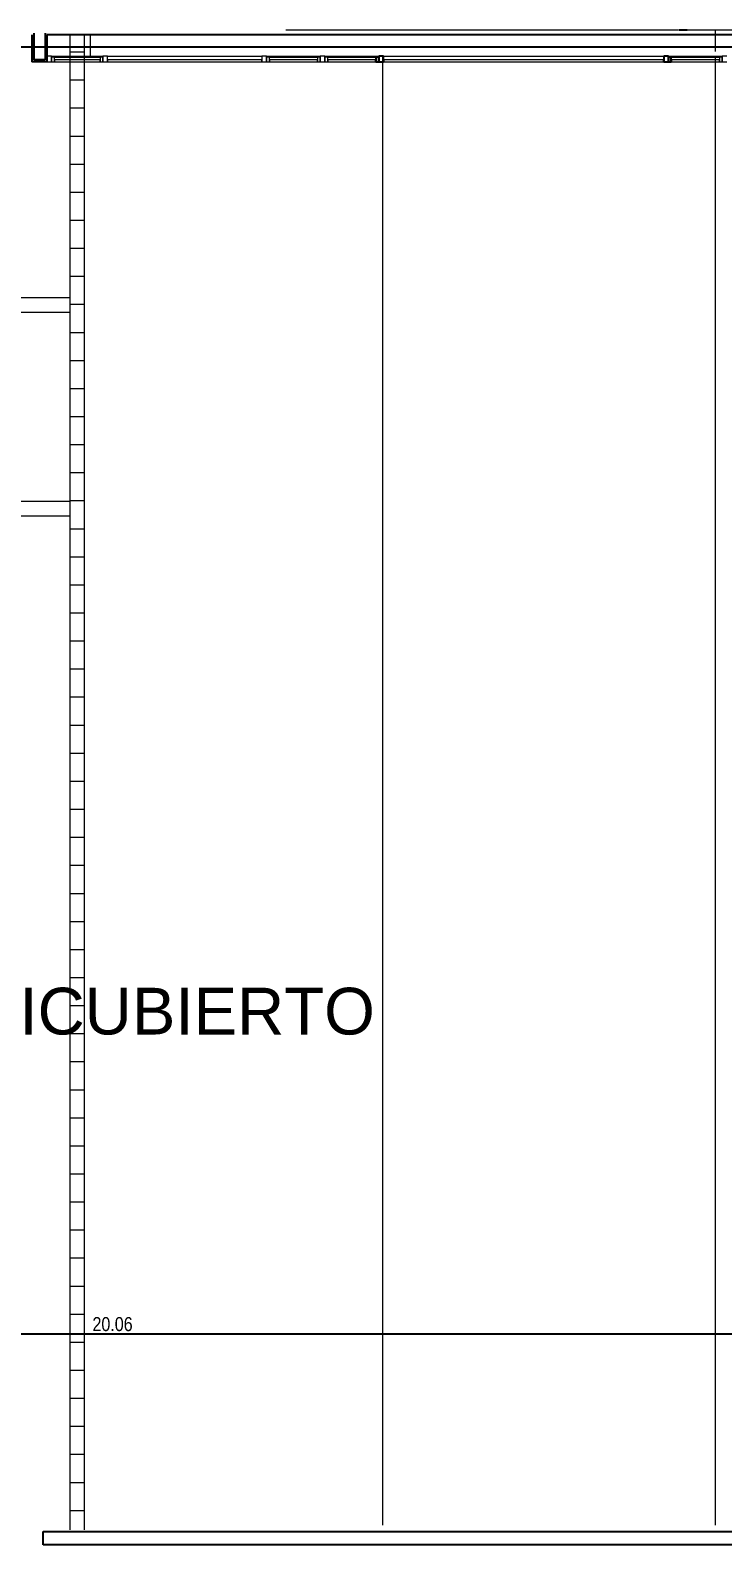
# Model space of a CAD drawing. Header units: millimetres. Extents: x 182 to 305, y 81 to 164.
# Drawn here: x 270.35 to 277.76, y 93.59 to 109.79 of the extents above; entities that cross this region are included whole.
import ezdxf

# ---------------------------------------------------------------- set-up
doc = ezdxf.new("R2010")
doc.units = ezdxf.units.MM
for name, color, linetype, lineweight in [('A-FLOROTM', 7, 'Continuous', 9), ('A-FLORPAM', 7, 'Continuous', 9), ('A-GLAZIDM', 7, 'Continuous', 9), ('A-WALL', 7, 'Continuous', 9), ('DIMENSION', 1, 'Continuous', 25)]:
    doc.layers.add(name, color=color, linetype=linetype, lineweight=lineweight)
for name, color, linetype in [('BLOCK 014', 7, 'Continuous'), ('EQ-Móvil', 7, 'Continuous'), ('estructura', 7, 'Continuous'), ('LADRILLO HU 12', 7, 'Continuous'), ('REVOQUES', 7, 'Continuous'), ('Sectores', 3, 'Continuous'), ('TIERRA', 7, 'Continuous')]:
    doc.layers.add(name, color=color, linetype=linetype)
doc.styles.add('ARIALNARROW', font='ARIALN.TTF')
doc.styles.add('MtXpl_Arial_Unicode_', font='ARIALUNI.ttf')
doc.dimstyles.new('C', dxfattribs={"dimscale": 1.5, "dimtxt": 0.15, "dimasz": 0.08, "dimexe": 0.01, "dimexo": 0, "dimgap": 0.025, "dimtad": 1, "dimzin": 0, "dimdsep": 46, "dimtxsty": 'ARIALNARROW', "dimblk": 'OBLIQUE', "dimcen": 0, "dimclrd": 256, "dimclre": 256, "dimclrt": 256, "dimadec": 0, "dimazin": 0, "dimtfac": 1.666667, "dimtofl": 0, "dimtmove": 0, "dimatfit": 0, "dimldrblk": 'OBLIQUE', "dimfxl": 0.1, "dimtolj": 1, "dimtzin": 0, "dimarcsym": 0})

# ---------------------------------------------------------------- blocks, each defined once
blk = doc.blocks.new('_Oblique')
at = {"layer": 'estructura', "color": 0, "lineweight": -2}
blk.add_line((-0.5, -0.5), (0.5, 0.5), dxfattribs=at)
blk = doc.blocks.new('*D32')
at = {"layer": 'Defpoints', "color": 0}
for p in [(281.265706, 95.851527), (281.265706, 94.651527), (261.201881, 94.437686)]:
    blk.add_point(p, dxfattribs=at)
at = {"layer": 'DIMENSION', "lineweight": -2}
for p, q in [((261.201881, 94.437686), (261.201881, 95.861527)), ((261.201881, 95.851527), (281.265706, 95.851527)), ((281.265706, 94.651527), (281.265706, 95.861527))]:
    blk.add_line(p, q, dxfattribs=at)
at = {"layer": 'DIMENSION', "lineweight": -2, "xscale": 0.08, "yscale": 0.08, "zscale": 0.08, "rotation": 180}
blk.add_blockref('_Oblique', (261.201881, 95.851527), dxfattribs=at)
at = {"layer": 'DIMENSION', "lineweight": -2, "xscale": 0.08, "yscale": 0.08, "zscale": 0.08}
blk.add_blockref('_Oblique', (281.265706, 95.851527), dxfattribs=at)
at = {"layer": 'DIMENSION', "insert": (271.233794, 95.953104), "char_height": 0.15, "attachment_point": 5, "style": 'ARIALNARROW'}
blk.add_mtext('\\A1;20.06', dxfattribs=at)

msp = doc.modelspace()

# ---------------------------------------------------------------- linework, layer by layer
at = {"layer": 'A-FLOROTM', "color": 252}
for p, q in [((270.781109, 109.514648), (270.781109, 109.742148)), ((270.931109, 109.742148), (270.931109, 109.514648)), ((270.995509, 109.742148), (270.995509, 109.514648)), ((277.681006, 109.792148), (277.681006, 109.564648)), ((274.122206, 109.504648), (274.122206, 93.804648)), ((277.681006, 109.504648), (277.681006, 93.804648)), ((260.673206, 106.934648), (270.781109, 106.934648)), ((270.781109, 106.774648), (260.673206, 106.774648)), ((260.673206, 104.754648), (270.781109, 104.754648)), ((270.781109, 104.594648), (260.673206, 104.594648))]:
    msp.add_line(p, q, dxfattribs=at)
at = {"layer": 'A-FLORPAM', "color": 252}
for p, q in [((270.781109, 93.754648), (270.781109, 109.742148)), ((270.931109, 109.742148), (270.931109, 93.754648))]:
    msp.add_line(p, q, dxfattribs=at)
at = {"layer": 'A-FLORPAM', "color": 252, "linetype": 'Continuous'}
for p, q in [((270.781109, 109.56144), (270.931109, 109.56144)), ((270.781109, 109.26144), (270.931109, 109.26144)), ((270.781109, 108.96144), (270.931109, 108.96144)), ((270.781109, 108.66144), (270.931109, 108.66144)), ((270.781109, 108.36144), (270.931109, 108.36144)), ((270.781109, 108.06144), (270.931109, 108.06144)), ((270.781109, 107.76144), (270.931109, 107.76144)), ((270.781109, 107.46144), (270.931109, 107.46144)), ((270.781109, 107.16144), (270.931109, 107.16144)), ((270.781109, 106.86144), (270.931109, 106.86144)), ((270.781109, 106.56144), (270.931109, 106.56144)), ((270.781109, 106.26144), (270.931109, 106.26144)), ((270.781109, 105.96144), (270.931109, 105.96144)), ((270.781109, 105.66144), (270.931109, 105.66144)), ((270.781109, 105.36144), (270.931109, 105.36144)), ((270.781109, 105.06144), (270.931109, 105.06144)), ((270.781109, 104.76144), (270.931109, 104.76144)), ((270.781109, 104.46144), (270.931109, 104.46144)), ((270.781109, 104.16144), (270.931109, 104.16144)), ((270.781109, 103.86144), (270.931109, 103.86144)), ((270.781109, 103.56144), (270.931109, 103.56144)), ((270.781109, 103.26144), (270.931109, 103.26144)), ((270.781109, 102.96144), (270.931109, 102.96144)), ((270.781109, 102.66144), (270.931109, 102.66144)), ((270.781109, 102.36144), (270.931109, 102.36144)), ((270.781109, 102.06144), (270.931109, 102.06144)), ((270.781109, 101.76144), (270.931109, 101.76144)), ((270.781109, 101.46144), (270.931109, 101.46144)), ((270.781109, 101.16144), (270.931109, 101.16144)), ((270.781109, 100.86144), (270.931109, 100.86144)), ((270.781109, 100.56144), (270.931109, 100.56144)), ((270.781109, 100.26144), (270.931109, 100.26144)), ((270.781109, 99.96144), (270.931109, 99.96144)), ((270.781109, 99.66144), (270.931109, 99.66144)), ((270.781109, 99.36144), (270.931109, 99.36144)), ((270.781109, 99.06144), (270.931109, 99.06144)), ((270.781109, 98.76144), (270.931109, 98.76144)), ((270.781109, 98.46144), (270.931109, 98.46144)), ((270.781109, 98.16144), (270.931109, 98.16144)), ((270.781109, 97.86144), (270.931109, 97.86144)), ((270.781109, 97.56144), (270.931109, 97.56144)), ((270.781109, 97.26144), (270.931109, 97.26144)), ((270.781109, 96.96144), (270.931109, 96.96144)), ((270.781109, 96.66144), (270.931109, 96.66144)), ((270.781109, 96.36144), (270.931109, 96.36144)), ((270.781109, 96.06144), (270.931109, 96.06144)), ((270.781109, 95.76144), (270.931109, 95.76144)), ((270.781109, 95.46144), (270.931109, 95.46144)), ((270.781109, 95.16144), (270.931109, 95.16144)), ((270.781109, 94.86144), (270.931109, 94.86144)), ((270.781109, 94.56144), (270.931109, 94.56144)), ((270.781109, 94.26144), (270.931109, 94.26144)), ((270.781109, 93.96144), (270.931109, 93.96144))]:
    msp.add_line(p, q, dxfattribs=at)
at = {"layer": 'A-GLAZIDM', "color": 252, "lineweight": 18}
for p, q in [((270.581109, 109.514648), (270.531109, 109.514648)), ((270.581109, 109.514648), (270.531109, 109.514648)), ((270.581109, 109.454648), (270.581109, 109.514648)), ((270.581109, 109.454648), (270.581109, 109.514648)), ((270.611109, 109.504648), (270.581109, 109.504648)), ((270.581109, 109.504648), (270.581109, 109.454648)), ((270.611109, 109.504648), (270.581109, 109.504648)), ((270.581109, 109.504648), (270.581109, 109.454648)), ((270.611109, 109.454648), (270.611109, 109.504648)), ((270.611109, 109.454648), (270.611109, 109.504648)), ((271.131109, 109.504648), (271.101109, 109.504648)), ((271.101109, 109.504648), (271.101109, 109.454648)), ((271.131109, 109.504648), (271.101109, 109.504648)), ((271.101109, 109.504648), (271.101109, 109.454648)), ((271.181109, 109.514648), (271.131109, 109.514648)), ((271.131109, 109.514648), (271.131109, 109.454648)), ((271.181109, 109.514648), (271.131109, 109.514648)), ((271.131109, 109.514648), (271.131109, 109.454648)), ((271.131109, 109.454648), (271.131109, 109.504648)), ((271.131109, 109.454648), (271.131109, 109.504648)), ((271.181109, 109.454648), (271.181109, 109.514648)), ((271.181109, 109.454648), (271.181109, 109.514648)), ((272.881109, 109.514648), (272.831109, 109.514648)), ((272.831109, 109.514648), (272.831109, 109.454648)), ((272.881109, 109.514648), (272.831109, 109.514648)), ((272.831109, 109.514648), (272.831109, 109.454648)), ((272.881109, 109.454648), (272.881109, 109.514648)), ((272.881109, 109.454648), (272.881109, 109.514648)), ((272.911109, 109.504648), (272.881109, 109.504648)), ((272.881109, 109.504648), (272.881109, 109.454648)), ((272.911109, 109.504648), (272.881109, 109.504648)), ((272.881109, 109.504648), (272.881109, 109.454648)), ((272.911109, 109.454648), (272.911109, 109.504648)), ((272.911109, 109.454648), (272.911109, 109.504648)), ((273.456109, 109.504648), (273.426109, 109.504648)), ((273.426109, 109.504648), (273.426109, 109.454648)), ((273.456109, 109.504648), (273.426109, 109.504648)), ((273.426109, 109.504648), (273.426109, 109.454648)), ((273.506109, 109.514648), (273.456109, 109.514648)), ((273.456109, 109.514648), (273.456109, 109.454648)), ((273.506109, 109.514648), (273.456109, 109.514648)), ((273.456109, 109.514648), (273.456109, 109.454648)), ((273.456109, 109.454648), (273.456109, 109.504648)), ((273.456109, 109.454648), (273.456109, 109.504648)), ((273.506109, 109.454648), (273.506109, 109.514648)), ((273.506109, 109.454648), (273.506109, 109.514648)), ((273.536109, 109.504648), (273.506109, 109.504648)), ((273.506109, 109.504648), (273.506109, 109.454648)), ((273.536109, 109.504648), (273.506109, 109.504648)), ((273.506109, 109.504648), (273.506109, 109.454648)), ((273.536109, 109.454648), (273.536109, 109.504648)), ((273.536109, 109.454648), (273.536109, 109.504648)), ((277.756109, 109.504648), (277.726109, 109.504648)), ((277.726109, 109.504648), (277.726109, 109.454648)), ((277.756109, 109.504648), (277.726109, 109.504648)), ((277.726109, 109.504648), (277.726109, 109.454648)), ((277.806109, 109.514648), (277.756109, 109.514648)), ((277.756109, 109.514648), (277.756109, 109.454648)), ((277.806109, 109.514648), (277.756109, 109.514648)), ((277.756109, 109.514648), (277.756109, 109.454648)), ((277.756109, 109.454648), (277.756109, 109.504648)), ((277.756109, 109.454648), (277.756109, 109.504648)), ((270.531109, 109.454648), (270.581109, 109.454648)), ((270.531109, 109.454648), (270.581109, 109.454648)), ((270.581109, 109.454648), (270.611109, 109.454648)), ((270.581109, 109.454648), (270.611109, 109.454648)), ((271.101109, 109.474622), (270.611109, 109.474622)), ((270.611109, 109.474622), (270.611109, 109.454648)), ((271.101109, 109.474622), (270.611109, 109.474622)), ((270.611109, 109.474622), (270.611109, 109.454648)), ((270.611109, 109.454648), (271.101109, 109.454648)), ((270.611109, 109.454648), (271.101109, 109.454648)), ((271.101109, 109.454648), (271.101109, 109.474622)), ((271.101109, 109.454648), (271.101109, 109.474622)), ((271.101109, 109.454648), (271.131109, 109.454648)), ((271.101109, 109.454648), (271.131109, 109.454648)), ((271.131109, 109.454648), (271.181109, 109.454648)), ((271.131109, 109.454648), (271.181109, 109.454648)), ((272.831109, 109.474648), (271.181109, 109.474648)), ((271.181109, 109.474648), (271.181109, 109.454648)), ((272.831109, 109.474648), (271.181109, 109.474648)), ((271.181109, 109.474648), (271.181109, 109.454648)), ((271.181109, 109.454648), (272.831109, 109.454648)), ((271.181109, 109.454648), (272.831109, 109.454648)), ((272.831109, 109.454648), (272.831109, 109.474648)), ((272.831109, 109.454648), (272.831109, 109.474648)), ((272.831109, 109.454648), (272.881109, 109.454648)), ((272.831109, 109.454648), (272.881109, 109.454648)), ((272.881109, 109.454648), (272.911109, 109.454648)), ((272.881109, 109.454648), (272.911109, 109.454648)), ((273.426109, 109.474622), (272.911109, 109.474622)), ((272.911109, 109.474622), (272.911109, 109.454648)), ((273.426109, 109.474622), (272.911109, 109.474622)), ((272.911109, 109.474622), (272.911109, 109.454648)), ((272.911109, 109.454648), (273.426109, 109.454648)), ((272.911109, 109.454648), (273.426109, 109.454648)), ((273.426109, 109.454648), (273.426109, 109.474622)), ((273.426109, 109.454648), (273.426109, 109.474622)), ((273.426109, 109.454648), (273.456109, 109.454648)), ((273.426109, 109.454648), (273.456109, 109.454648)), ((273.456109, 109.454648), (273.506109, 109.454648)), ((273.456109, 109.454648), (273.506109, 109.454648)), ((273.506109, 109.454648), (273.536109, 109.454648)), ((273.506109, 109.454648), (273.536109, 109.454648)), ((274.051109, 109.474622), (273.536109, 109.474622)), ((273.536109, 109.474622), (273.536109, 109.454648)), ((274.051109, 109.474622), (273.536109, 109.474622)), ((273.536109, 109.474622), (273.536109, 109.454648)), ((273.536109, 109.454648), (274.051109, 109.454648)), ((273.536109, 109.454648), (274.051109, 109.454648)), ((277.131109, 109.474648), (274.131109, 109.474648)), ((277.131109, 109.474648), (274.131109, 109.474648)), ((274.131109, 109.454648), (277.131109, 109.454648)), ((274.131109, 109.454648), (277.131109, 109.454648)), ((277.726109, 109.474622), (277.211109, 109.474622)), ((277.726109, 109.474622), (277.211109, 109.474622)), ((277.211109, 109.454648), (277.726109, 109.454648)), ((277.211109, 109.454648), (277.726109, 109.454648)), ((277.726109, 109.454648), (277.726109, 109.474622)), ((277.726109, 109.454648), (277.726109, 109.474622)), ((277.726109, 109.454648), (277.756109, 109.454648)), ((277.726109, 109.454648), (277.756109, 109.454648)), ((277.756109, 109.454648), (277.806109, 109.454648)), ((277.756109, 109.454648), (277.806109, 109.454648))]:
    msp.add_line(p, q, dxfattribs=at)
at = {"layer": 'A-GLAZIDM', "color": 252}
for p, q in [((270.581109, 109.514648), (271.131109, 109.514648)), ((270.581109, 109.514648), (271.131109, 109.514648)), ((270.611109, 109.504648), (271.101109, 109.504648)), ((270.611109, 109.504648), (271.101109, 109.504648)), ((271.181109, 109.514648), (272.831109, 109.514648)), ((271.181109, 109.514648), (272.831109, 109.514648)), ((272.881109, 109.514648), (273.456109, 109.514648)), ((272.881109, 109.514648), (273.456109, 109.514648)), ((272.911109, 109.504648), (273.426109, 109.504648)), ((272.911109, 109.504648), (273.426109, 109.504648)), ((273.506109, 109.514648), (274.081109, 109.514648)), ((273.506109, 109.514648), (274.081109, 109.514648)), ((273.536109, 109.504648), (274.051109, 109.504648)), ((273.536109, 109.504648), (274.051109, 109.504648)), ((274.131109, 109.514648), (277.131109, 109.514648)), ((274.131109, 109.514648), (277.131109, 109.514648)), ((277.181109, 109.514648), (277.756109, 109.514648)), ((277.181109, 109.514648), (277.756109, 109.514648)), ((277.211109, 109.504648), (277.726109, 109.504648)), ((277.211109, 109.504648), (277.726109, 109.504648))]:
    msp.add_line(p, q, dxfattribs=at)
at = {"layer": 'A-WALL', "color": 252}
for p, q in [((273.431109, 109.742148), (270.531109, 109.742148)), ((277.286106, 109.792148), (273.086106, 109.792148)), ((273.525109, 109.742148), (273.437109, 109.742148)), ((277.731109, 109.742148), (273.531109, 109.742148)), ((281.586106, 109.792148), (277.386106, 109.792148)), ((277.825109, 109.742148), (277.737109, 109.742148)), ((277.825109, 109.742148), (277.737109, 109.742148))]:
    msp.add_line(p, q, dxfattribs=at)
at = {"layer": 'BLOCK 014', "color": 252, "ltscale": 5}
for p, q in [((270.490385, 93.734648), (281.179985, 93.734648)), ((270.490385, 93.594648), (270.490385, 93.734648)), ((281.179985, 93.594648), (270.490385, 93.594648))]:
    msp.add_line(p, q, dxfattribs=at)
at = {"layer": 'EQ-Móvil', "color": 252}
for p, q in [((277.380106, 109.792148), (277.292106, 109.792148)), ((274.081109, 109.504648), (274.051109, 109.504648)), ((274.051109, 109.504648), (274.051109, 109.454648)), ((274.081109, 109.504648), (274.051109, 109.504648)), ((274.051109, 109.504648), (274.051109, 109.454648)), ((274.131109, 109.514648), (274.081109, 109.514648)), ((274.081109, 109.514648), (274.081109, 109.454648)), ((274.131109, 109.514648), (274.081109, 109.514648)), ((274.081109, 109.514648), (274.081109, 109.454648)), ((274.081109, 109.454648), (274.081109, 109.504648)), ((274.081109, 109.454648), (274.081109, 109.504648)), ((274.131109, 109.454648), (274.131109, 109.514648)), ((274.131109, 109.454648), (274.131109, 109.514648)), ((277.181109, 109.514648), (277.131109, 109.514648)), ((277.131109, 109.514648), (277.131109, 109.454648)), ((277.181109, 109.514648), (277.131109, 109.514648)), ((277.131109, 109.514648), (277.131109, 109.454648)), ((277.181109, 109.454648), (277.181109, 109.514648)), ((277.181109, 109.454648), (277.181109, 109.514648)), ((277.211109, 109.504648), (277.181109, 109.504648)), ((277.181109, 109.504648), (277.181109, 109.454648)), ((277.211109, 109.504648), (277.181109, 109.504648)), ((277.181109, 109.504648), (277.181109, 109.454648)), ((277.211109, 109.454648), (277.211109, 109.504648)), ((277.211109, 109.454648), (277.211109, 109.504648)), ((274.051109, 109.454648), (274.051109, 109.474622)), ((274.051109, 109.454648), (274.051109, 109.474622)), ((274.051109, 109.454648), (274.081109, 109.454648)), ((274.051109, 109.454648), (274.081109, 109.454648)), ((274.081109, 109.454648), (274.131109, 109.454648)), ((274.081109, 109.454648), (274.131109, 109.454648)), ((274.131109, 109.474648), (274.131109, 109.454648)), ((274.131109, 109.474648), (274.131109, 109.454648)), ((277.131109, 109.454648), (277.131109, 109.474648)), ((277.131109, 109.454648), (277.131109, 109.474648)), ((277.131109, 109.454648), (277.181109, 109.454648)), ((277.131109, 109.454648), (277.181109, 109.454648)), ((277.181109, 109.454648), (277.211109, 109.454648)), ((277.181109, 109.454648), (277.211109, 109.454648)), ((277.211109, 109.474622), (277.211109, 109.454648)), ((277.211109, 109.474622), (277.211109, 109.454648))]:
    msp.add_line(p, q, dxfattribs=at)
at = {"layer": 'LADRILLO HU 12', "color": 252, "ltscale": 5}
for p, q in [((270.391109, 109.762148), (270.391109, 109.474648)), ((270.391109, 109.762148), (270.391109, 109.474648)), ((270.511109, 109.762148), (270.511109, 109.474648)), ((270.511109, 109.762148), (270.511109, 109.474648)), ((270.511109, 109.474648), (270.391109, 109.474648)), ((270.511109, 109.474648), (270.391109, 109.474648))]:
    msp.add_line(p, q, dxfattribs=at)
at = {"layer": 'REVOQUES', "color": 252, "ltscale": 5}
for p, q in [((270.371109, 109.742148), (270.371109, 109.454648)), ((270.371109, 109.742148), (270.371109, 109.454648)), ((282.001109, 109.742148), (270.531109, 109.742148)), ((270.531109, 109.742148), (270.531109, 109.454648)), ((270.531109, 109.742148), (270.531109, 109.454648)), ((270.531109, 109.454648), (270.371109, 109.454648)), ((270.531109, 109.454648), (270.371109, 109.454648))]:
    msp.add_line(p, q, dxfattribs=at)
at = {"layer": 'TIERRA', "color": 252, "ltscale": 0.1}
msp.add_line((261.266329, 109.616536), (293.875247, 109.616536), dxfattribs=at)

# ---------------------------------------------------------------- texts
at = {"layer": 'Sectores', "style": 'MtXpl_Arial_Unicode_'}
msp.add_text('SEMICUBIERTO', height=0.5, dxfattribs=at).set_placement((268.723908, 99.051543))

# ---------------------------------------------------------------- dimensions: what is measured, and where the dimension line sits
at = {"layer": 'DIMENSION'}
dim = msp.add_linear_dim(base=(281.265706, 95.851527), p1=(261.201881, 94.437686, -45.100158), p2=(281.265706, 94.651527), dimstyle='C', override={"dimscale": 1, "dimlfac": 1, "dimtxsty": 'ARIALNARROW', "dimtolj": 1}, dxfattribs=at)
dim.commit()
dim.dimension.update_dxf_attribs({"geometry": '*D32', "text_midpoint": (271.233794, 95.953104)})

doc.saveas('drawing.dxf')
